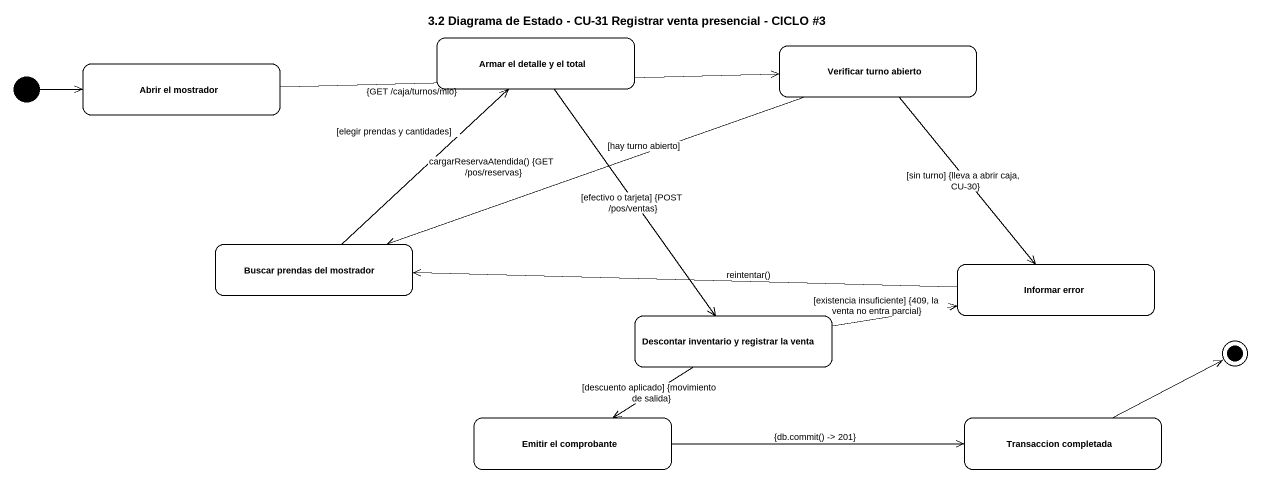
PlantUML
@startuml
title 3.2 Diagrama de Estado - CU-31 Registrar venta presencial - CICLO #3
hide empty description
state "Armar el detalle y el total" as Armar_el_detalle_y_el_total
state "Verificar turno abierto" as Verificar_turno_abierto
state "Abrir el mostrador" as Abrir_el_mostrador
state "Buscar prendas del mostrador" as Buscar_prendas_del_mostrador
state "Informar error" as Informar_error
state "Descontar inventario y registrar la venta" as Descontar_inventario_y
state "Emitir el comprobante" as Emitir_el_comprobante
state "Transaccion completada" as Transaccion_completada
[*] -right-> Abrir_el_mostrador
Armar_el_detalle_y_el_total --> Descontar_inventario_y : [efectivo o tarjeta] {POST /pos/ventas}
Verificar_turno_abierto -left-> Buscar_prendas_del_mostrador : [hay turno abierto]
Verificar_turno_abierto --> Informar_error : [sin turno] {lleva a abrir caja, CU-30}
Abrir_el_mostrador -right-> Verificar_turno_abierto : {GET /caja/turnos/mio}
Buscar_prendas_del_mostrador -up-> Armar_el_detalle_y_el_total : [elegir prendas y cantidades]
Buscar_prendas_del_mostrador -up-> Armar_el_detalle_y_el_total : cargarReservaAtendida() {GET /pos/reservas}
Informar_error -left-> Buscar_prendas_del_mostrador : reintentar()
Descontar_inventario_y -right-> Informar_error : [existencia insuficiente] {409, la venta no entra parcial}
Descontar_inventario_y --> Emitir_el_comprobante : [descuento aplicado] {movimiento de salida}
Emitir_el_comprobante -right-> Transaccion_completada : {db.commit() -> 201}
Transaccion_completada -right-> [*]
@enduml
